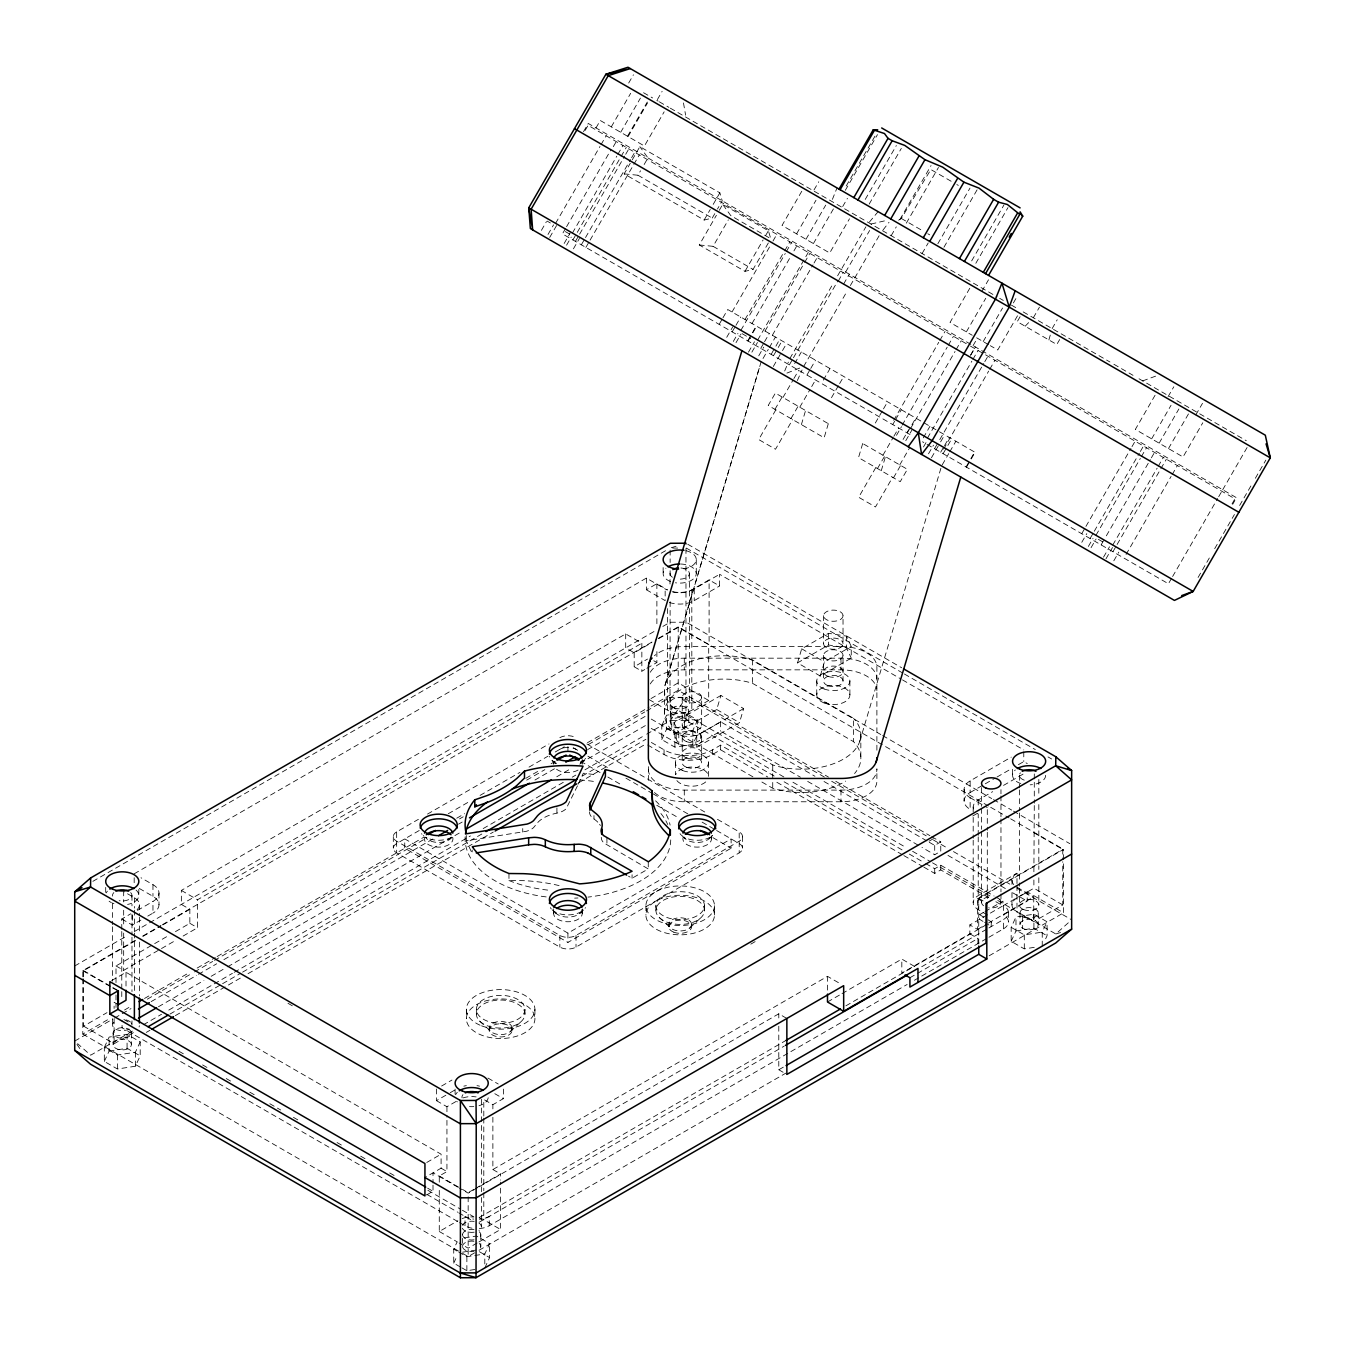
<?xml version="1.0" encoding="UTF-8"?>
<svg xmlns="http://www.w3.org/2000/svg" width="1345" height="1345" viewBox="0 0 1345 1345"><rect width="100%" height="100%" fill="white"/><g stroke="black" fill="none" stroke-linecap="round" stroke-linejoin="round"><path stroke-width="0.75" stroke-dasharray="5 3.75" d="M601.282 837.33L601.282 837.834A17.199 9.936 0 0 0 604.006 843.012L648.256 868.937L632.066 878.251L628.485 876.167M783.866 776.99L685.967 720.466L685.967 543.212M1048.881 339.932L1050.512 334.266M665.54 683.462L759.942 365.823M665.018 685.278L761.135 361.788L768.281 349.431M674.013 734.202L716.717 709.538L720.903 695.466L743.65 708.58L739.464 722.668L696.744 747.316L678.805 744.542L674.013 734.202L674.013 722.534L720.903 695.466M801.385 424.616L805.571 410.544M797.518 662.883L801.687 648.811L828.52 633.327L846.442 636.101L851.25 646.457L851.25 658.125L820.248 676.014L797.518 662.883L828.52 644.995L846.442 647.769L851.25 658.125M820.248 676.014L824.435 661.942L851.25 646.457M881.261 470.733L885.447 456.644M859.707 741.499L941.584 465.975L948.729 453.618M832.404 199.396L837.01 187.913M784.69 371.001L788.355 362.124M797.366 380.517L802.057 370.026M104.322 1047.419L109.13 1037.079L127.069 1034.305L140.199 1041.871L140.199 1055.875L135.391 1066.232L117.452 1069.006L104.322 1061.424L104.322 1047.419L117.452 1055.001L135.391 1052.227L140.199 1041.871M104.322 1061.424L109.13 1051.067L109.13 1037.079M577.459 785.867L566.144 808.732A17.098 9.869 0 0 1 560.176 812.245L556.914 813.153A34.281 19.788 0 0 0 536.268 824.317L533.511 827.696A17.619 10.172 0 0 1 526.248 831.328L466.312 840.776L472.179 853.52L472.179 850.023M578.3 784.068L583.343 773.19L596.205 774.804M661.774 725.594L666.565 715.237L684.504 712.463L697.635 720.046L697.635 734.034L692.826 744.39L674.887 747.164L661.774 739.582L661.774 725.594L674.887 733.176L692.826 730.402L697.635 720.046M661.774 739.582L666.565 729.225L666.565 715.237M460.293 1266.94L453.736 1263.157L453.736 1249.152L456.947 1242.259M453.736 1263.157L456.947 1256.247M484.805 1263.964L484.805 1253.96L489.597 1243.604L476.483 1236.021L462.529 1238.19M484.805 1267.948L489.597 1257.592L489.597 1243.604M1034.271 947.351L1024.302 948.897L1011.171 941.315L1011.171 927.327L1015.979 916.971L1033.918 914.196L1047.049 921.779L1047.049 935.767L1044.645 940.945M1011.171 941.315L1015.979 930.959L1015.979 916.971M1042.24 946.123L1042.24 932.119L1047.049 921.779M583.495 131.709L588.253 123.454L1236.492 497.717L1232.693 504.325M585.176 130.381L588.084 125.337L967.206 344.219M595.986 127.926L600.274 120.495L644.423 146L664.161 111.82M541.43 230.331L546.423 221.673M628.687 83.037L633.445 74.799M548.003 234.467L553.585 224.817M555.603 223.337L599.971 146.487M600.996 144.705L606.158 135.778M611.303 126.867L630.67 93.293M549.701 237.426L556.712 225.304M620.701 132.298L640.422 98.118M565.522 228.515L562.429 233.879L911.759 435.561M566.564 226.717L610.983 149.766M613.32 146.639L616.245 141.595M564.16 243.462L570.162 233.072M627.527 136.232L647.264 102.052M572.415 233.055L616.783 156.205M617.809 154.423L622.97 145.479M628.115 136.568L647.5 103.01M566.581 245.177L571.221 237.14M572.903 239.931L620.028 158.29M621.071 156.474L626.316 147.412M575.425 241.377L578.569 235.947M579.628 234.131L624.652 156.121M625.694 154.305L628.838 148.875M657.369 99.597L662.127 91.359M573.441 248.808L579.443 238.418M581.343 244.807L584.487 239.36M585.529 237.544L630.57 159.551M631.612 157.735L634.756 152.288M714.783 213.67L712.211 218.109L704.141 220.042L624.164 173.875L630.284 163.266M632.251 159.853L639.867 146.655L719.844 192.839L722.215 200.808L717.457 209.047M585.882 247.413L589.026 241.982M590.068 240.167L639.295 154.91M624.164 173.875L637.95 175.237L640.523 170.781M644.137 164.527L647.954 157.92L639.867 146.655M704.141 220.042L710.261 209.45M713.186 204.39L719.844 192.839M768.331 242.974L753.066 269.404L744.979 271.337L699.282 244.958L716.397 215.284M719.272 210.324L722.702 204.39L768.399 230.768L770.769 238.737M699.282 244.958L713.069 246.32L728.334 219.874M744.979 271.337L763.119 239.931M765.826 235.224L768.399 230.768M719.155 324.364L722.013 319.421M722.971 317.773L727.729 309.518L938.406 431.157M732.016 312.006L769.945 246.286M772.971 241.058L776.855 234.333M801.771 191.259L782.033 225.439L829.714 252.978L849.468 218.798M726.72 337.309L732.722 326.919M813.977 190.015L818.752 181.777M732.168 331.879L735.026 326.936M735.967 325.288L740.742 317.033M745.012 319.505L783.597 252.675M784.656 250.876L789.868 241.831M733.311 341.445L737.951 333.409M740.893 330.315L785.261 253.482M786.287 251.683L791.448 242.756M796.593 233.845L815.978 200.287M736.001 342.672L741.011 334.014M752.006 323.54L789.935 257.837M793.937 250.91L796.845 245.866M805.991 239.275L825.729 205.096M747.719 340.857L751.451 334.216M752.477 332.618L756.209 325.978M748.089 341.058L751.889 334.468M752.847 332.82L756.647 326.23M748.459 352.171L754.461 341.781M846.19 186.013L875.292 135.61M757.706 340.033L808.261 252.456M813.406 243.563L833.816 208.223M751.872 352.155L757.437 342.521M845.316 190.317L877.461 134.651M765.019 331.055L803.604 264.225M804.646 262.409L809.858 253.381M760.732 348.372L763.59 343.429M764.532 341.764L769.29 333.526M842.676 206.575L847.434 198.337M758.748 355.803L763.741 347.144M772.333 335.275L813.002 264.831M814.044 263.015L817.172 257.601M769.29 347.666L775.426 337.057M771.173 354.408L774.838 347.716M775.93 346.153L779.596 339.478M773.476 355.719L777.275 349.128M778.234 347.481L782.033 340.89M865.238 199.43L896.342 145.546M773.325 366.479L781.495 352.34M782.504 350.574L786.59 343.513M869.173 204.104L901.318 148.421M789.834 358.577L833.446 283.022M837.616 275.792L865.894 226.817M789.33 364.882L792.44 359.518M793.466 357.736L837.901 280.786M838.305 281.021L843.147 272.598M845.635 272.06L869.627 230.483M794.66 363.553L801.317 352.003M843.601 284.081L849.317 274.195M774.955 409.351L782.101 396.977M775.83 409.855L758.698 439.546L775.51 449.247L792.642 419.573M782.975 397.481L792.978 380.181M793.92 378.517L798.678 370.279M803.621 366.529L847.249 290.974M850.359 285.56L880.74 232.954M806.933 375.036L809.791 370.094M810.749 368.446L815.507 360.208M899.923 219.454L931.043 165.586M891.18 235.694L896.291 226.851M790.961 418.598L798.106 406.224M799.787 407.199L809.791 389.882M811.691 386.587L815.49 379.979M906.311 223.152L938.457 167.469M823.342 380.114L830 368.58M831.479 397.7L838.607 385.326M839.633 383.56L843.718 376.499M922.098 253.532L928.218 242.941M937.852 243.748L969.997 188.081M943.938 247.261L977.109 189.796M875.326 423.019L882.471 410.645M883.497 408.88L887.582 401.819M971.678 260.88L1003.824 205.213M975.831 263.284L1007.977 207.601M969.779 288.267L950.041 322.447L972.233 335.258M893.702 420.296L938.743 342.302M939.785 340.487L945.031 331.408M892.727 424.566L894.627 421.271M895.568 419.623L901.284 409.737M875.797 467.572L858.665 497.263L875.477 506.964L892.626 477.29M882.942 455.215L892.945 437.898M893.887 436.251L898.662 427.996M896.493 435.326L901.486 426.668M902.159 425.171L947.183 347.178M948.242 345.362L953.47 336.3M877.478 468.548L884.623 456.174M981.85 291.327L988.508 279.794M903.083 439.462L908.648 429.812M907.219 432.939L911.019 426.348M911.977 424.701L915.794 418.093M910.666 428.332L955.034 351.482M956.06 349.7L961.221 340.773M966.366 331.862L985.75 298.287M905.773 440.689L911.776 430.299M899.755 464.916L909.758 447.599M893.5 477.794L900.629 465.42M973.074 345.631L977.344 338.2M970.569 355.13L974.452 348.405M970.67 355.231L975.428 346.993M923.309 437.831L929.967 426.298M927.478 438.05L971.847 361.2M972.872 359.418L978.034 350.473M983.178 341.563L1002.563 308.005M923.494 446.96L926.285 442.135M1013.39 302.944L1017.207 296.354M928.521 453.803L933.514 445.145M934.54 448.709L938.726 441.463M939.768 439.647L983.767 363.453M984.809 361.637L987.953 356.206M931.446 457.771L939.6 443.631M940.626 441.866L944.694 434.788M1017.493 315.806L997.755 349.986L990.34 345.699M940.676 452.256L943.534 447.313M944.493 445.666L949.251 437.428M943.618 449.112L988.659 371.119M989.701 369.303L994.93 360.241M1020.098 316.714L1017.24 321.657L1056.8 344.505L1059.658 339.562M943.131 453.668L946.93 447.078M947.889 445.43L951.688 438.823M949.755 451.836L955.875 441.244M1033.33 317.756L1039.45 307.164M966.063 466.917L969.879 460.326M970.838 458.679L974.637 452.071M966.5 467.169L970.317 460.578M971.275 458.931L975.075 452.324L939.298 431.678M1052.126 328.617L1057.22 319.774M1155.069 395.245L1135.331 429.425L1183.045 456.964L1202.783 422.784M1081.733 533.696L1084.877 528.249M1085.919 526.433L1130.96 448.44M1132.002 446.624L1135.146 441.177M1081.784 542.304L1086.794 533.646M1168.099 396.657L1173.815 386.772M1090.089 538.521L1093.233 533.074M1094.275 531.258L1139.316 453.265M1140.358 451.449L1143.502 446.002M1088.374 546.44L1093.014 538.404M1095.956 535.31L1140.325 458.477M1141.35 456.678L1146.512 447.75M1151.656 438.84L1171.041 405.282M1091.064 547.667L1096.074 539.009M1159.138 443.161L1178.876 408.981M1101.118 544.893L1105.304 537.63M1106.347 535.814L1150.345 459.637M1151.387 457.821L1154.531 452.374M1103.522 557.166L1109.524 546.776M1112.769 545.028L1157.137 468.178M1158.179 466.396L1163.324 457.451M1168.469 448.558L1188.879 413.218M1106.01 558.763L1112.517 547.516M1112.937 551.719L1116.081 546.272M1117.123 544.456L1166.35 459.2M1195.823 414.882L1202.497 403.332M1113.811 560.798L1118.805 552.139M1126.068 554.459L1171.091 476.449M1172.134 474.634L1177.379 465.572M1171.579 578.316L1168.435 583.764L922.519 441.782M1172.621 576.501L1217.662 498.507M1218.704 496.692L1221.848 491.244M1222.706 489.765L1247.756 446.372M1232.037 503.854L1234.945 498.81L968.181 344.791M1198.076 577.476L1210.534 555.888M1214.686 548.693L1234.424 514.513M1239.636 505.468L1251.153 485.511M1255.356 478.265L1265.83 460.125M898.645 220.21L901.301 218.445L930.858 169.537L951.89 181.693M824.435 777.091L686.286 697.332L670.348 720.516L646.71 734.168M883.093 229.928L888.995 222.328M869.425 222.026L878.117 211.653M1025.142 326.23L1029.244 321.993M579.796 764.179L584.016 760.295M579.796 913.423L584.016 909.539A18.561 10.726 0 0 1 551.853 909.539L556.057 913.423M709.067 838.809L712.631 835.514A18.561 10.726 0 0 1 711.152 836.624L731.125 848.207L731.125 838.876L567.926 933.111L404.744 838.876L404.744 848.207L567.926 942.425L731.125 848.207M510.142 1031.716L521.675 1021.057M689.699 928.05L701.216 917.391M997.805 900.494L1055.808 933.985L1068.771 922.384M991.332 921.863L991.147 926.638L991.332 921.863L987.987 919.795M92.872 881.345L668.314 549.113M134.181 873.813L646.373 578.098L665.153 588.942A20.562 11.87 0 0 0 667.187 589.967M646.373 578.098L646.373 589.766L656.881 583.696L667.574 589.883M121.773 929.361L121.773 918.988L130.784 913.793M672.113 591.766A17.132 9.903 0 0 0 691.818 589.883L709.101 579.897L719.609 585.966L719.609 574.298L900.662 678.838M137.442 910.414L152.96 901.453A20.562 11.87 0 0 0 152.96 884.657L141.006 877.764M673.088 591.8A20.562 11.87 0 0 0 694.239 588.942L719.609 574.298M175.438 931.631L189.847 923.309L189.847 909.321L181.356 904.412L181.356 890.424L625.694 633.899L641.851 643.213L641.851 671.205L645.196 669.272M121.773 918.988L132.281 925.057L140.889 920.081M147.782 916.096L152.96 913.12L152.96 901.453M669.423 602.493A20.562 11.87 0 0 0 694.239 600.61L719.609 585.966M74.715 965.979L127.355 935.599M134.365 931.547L655.906 630.435M662.866 626.417L670.129 622.231L686.286 622.231L880.79 734.521M181.356 890.424L197.513 899.755L641.851 643.213M82.802 976.789L82.802 970.653L135.441 940.256M142.704 936.07L160.845 925.579M162.661 924.536L656.427 639.463M658.243 638.421L678.199 626.888L988.861 806.243M83.609 976.823L83.609 970.653L135.828 940.508M143.024 936.339L161.03 925.948M162.829 924.906L189.847 909.321M625.694 633.899L625.694 647.886L634.184 652.779L651.787 642.607M658.831 638.539L678.199 627.358L709.101 644.743L709.101 579.897M116.006 982.539L116.006 965.945L168.226 935.784M634.184 652.779L634.184 666.767L647.533 659.067M116.006 965.945L123.673 970.367L159.685 949.57M161.501 948.544L175.909 940.222M183.105 936.053L197.513 927.747L197.513 899.755M646.861 668.314L656.881 662.53L656.881 648.004M111.652 980.572L126.01 972.284L441.093 1154.195L441.093 1168.183L424.936 1177.514M717.44 819.324L739.195 831.882L739.195 852.881L576.013 947.099A11.432 6.59 0 0 1 559.856 947.099L396.657 852.881L396.657 831.882L418.413 819.324M427.491 814.095L548.979 743.953M419.236 830.504L396.657 843.55A11.432 6.59 0 0 0 396.657 852.881M448.255 813.759L469.186 801.67M480.064 795.399L519.96 772.366M529.022 767.121L547.987 756.176M555.233 751.989L564.295 746.761M83.609 978.874L83.609 1026.151L106.995 1012.651M651.014 698.559L678.199 682.873L708.697 700.476L708.697 644.961M82.802 978.841L82.802 1034.086L110.021 1018.367M124.547 1009.977L131.81 1005.791M144.52 998.461L189.897 972.25M197.16 968.064L215.318 957.573M217.133 956.53L424.062 837.061M456.745 818.197L464.58 813.675M525.727 778.368L540.724 769.693M551.131 763.691L555.233 761.32M587.446 742.726L649.164 707.1M650.98 706.058L678.199 690.321L828.503 777.107M74.715 1041.08L112.829 1019.073M114.644 1018.03L130.986 1008.599M147.328 999.167L192.705 972.956M194.521 971.914L212.678 961.44M214.494 960.38L426.886 837.767M459.553 818.903L463.184 816.802M526.719 780.117L544.876 769.643M588.438 744.491L644.709 711.993M646.525 710.95L670.129 697.332L686.286 697.332M151.161 1001.605L196.639 975.36M198.455 974.318L216.646 963.81M223.909 959.607L434.906 837.8M458.544 824.149L462.192 822.047M534.94 780.033L554.947 768.483M587.681 749.585L645.886 715.977M158.441 1006.749L203.902 980.488M211.182 976.285L225.725 967.879M227.557 966.836L462.192 831.378M556.763 776.771L571.322 768.365M580.418 763.119L645.886 725.308M132.449 1031.077L90.653 1055.203L77.606 1043.653M143.36 1024.772L161.534 1014.281M168.798 1010.078L232.399 973.36M234.215 972.317L470.447 835.934M483.174 828.587L564.95 781.378M572.213 777.175L575.845 775.073M584.941 769.828L644.894 735.211M83.609 1026.151L114.106 1043.77L134.382 1032.052M649.198 699.619L667.574 710.227A17.132 9.903 0 0 0 691.818 710.227L708.697 700.476M169.907 1014.113L220.782 984.742M222.597 983.683L240.772 973.208M242.588 972.149L482.384 833.698M582.301 776.015L645.886 739.296M146.302 1032.405L149.934 1030.304M175.354 1015.626L240.772 977.865M248.035 973.679L493.279 832.067M578.669 782.773L645.886 743.97M651.232 719.071L676.182 733.479A17.132 9.903 0 0 0 700.426 733.479L720.617 721.811L814.969 776.284M674.013 722.534L678.805 732.89L696.744 735.665L743.65 708.58M651.232 728.402L676.182 742.81A17.132 9.903 0 0 0 700.426 742.81L720.617 731.142L800.443 777.225M651.35 742.457L664.06 749.804A34.281 19.788 0 0 0 712.547 749.804L720.617 745.13L775.056 776.553M647.702 745.012L664.06 754.461A34.281 19.788 0 0 0 712.547 754.461L720.617 749.804L767.793 777.04M396.657 831.882A11.432 6.59 0 0 0 396.657 841.213L559.856 935.431A11.432 6.59 0 0 0 576.013 935.431L739.195 841.213A11.432 6.59 0 0 0 739.195 831.882M441.614 1086.02L451.954 1080.052M970.132 780.89A20.562 11.87 0 0 0 970.132 797.669L970.132 809.337A20.562 11.87 0 0 1 970.132 792.541L970.132 780.89L1011.255 757.134M436.453 1089.013L436.453 1100.664L448.507 1093.704M450.239 1092.712L457.132 1088.727M970.132 792.541L995.165 778.099M996.964 777.057L1011.255 768.802M1018.417 764.666L1023.78 761.573L1027.277 763.59M436.453 1100.664L446.943 1106.733L459.553 1099.453M973.528 808.933A17.132 9.903 0 0 1 978.218 800.006L992.677 791.65M1003.538 785.396L1025.243 772.854M750.796 944.14L756.26 940.979M929.092 841.197L936.355 836.993M972.754 815.995L980.017 811.792M929.26 842.273L934.708 845.417L940.76 841.92L940.76 851.25L934.708 854.747L922.014 847.417M483.796 1116.047L483.796 1099.453L492.875 1104.699L503.383 1098.646L503.383 1086.979M925.646 863.507L934.708 868.736L940.76 865.238L994.089 896.022M426.735 1162.484L441.093 1154.195M923.83 867.121L934.708 873.409L940.76 869.912L988.76 897.603M439.277 1182.171L439.277 1176.001L446.943 1171.562L446.943 1119.275M1033.885 871.762L1034.288 805.285M426.55 1194.999L433.006 1191.266L433.006 1185.13M492.875 1117.258L492.875 1169.528L827.494 976.336L840.07 983.598M1016.988 883.53L1016.988 873.241L978.218 895.619A17.132 9.903 0 0 0 978.218 909.623L987.297 914.869M473.558 1189.552L468.161 1192.679L462.747 1189.552M475.357 1188.509L500.559 1173.966L500.559 1180.137M914.398 966.332L901.822 959.086L901.822 973.074L969.846 933.8L969.846 924.94L977.529 929.378L977.529 898.595L1062.752 849.384L1062.752 859.657M477.24 1187.887L468.161 1193.133L459.368 1188.072M479.055 1186.845L778.789 1013.794L786.859 1018.468M978.74 943.955L978.74 898.359L1063.559 849.384L1063.559 859.606M827.494 1001.991L840.188 994.661M842.004 993.619L901.822 959.086M982.96 921.375L979.614 919.307L979.614 914.65L983.212 912.566M985.011 911.523L1002.983 901.15L1002.983 905.824L969.846 924.94M988.928 937.246L1003.454 928.857L1003.454 919.526A17.132 9.903 0 0 0 1003.454 905.538L1027.21 891.819L1063.559 912.818L1063.559 861.657M439.277 1190.392L439.277 1231.499L457.855 1220.772M1062.752 904.882L1033.885 888.204L1016.988 897.956A17.132 9.903 0 0 0 1016.988 911.96L1033.75 921.628L1062.752 904.882L1062.752 861.708M977.529 929.378L986.591 924.133M988.407 923.09L1033.75 896.913L1033.75 921.628M479.139 1217.578L785.984 1040.425M845.887 1005.841L987.516 924.082M1003.454 928.857A17.132 9.903 0 0 0 1003.454 914.869L1027.21 901.15L1027.21 891.819M479.139 1222.252L784.169 1046.141M921.695 966.736L987.516 928.739M988.928 927.932L1003.454 919.526M909.909 977.748L977.933 938.474L977.933 944.072M479.358 1228.557A17.132 9.903 0 0 0 489.244 1225.749L789.044 1052.647M790.86 1051.605L907.152 984.456M914.432 980.27L919.879 977.109M921.695 976.066L987.112 938.306M477.156 1242.982L468.161 1248.177L459.133 1242.965M478.954 1241.939L500.559 1229.481L500.559 1182.188M778.789 1026.235L778.789 1069.763L784.236 1066.619M462.697 1253.422L468.161 1256.566L477.24 1251.338M479.055 1250.278L785.833 1073.159M989.147 955.791L1063.559 912.818M786.926 373.086L799.905 367.992M1142.678 380.887L1156.28 375.911M676.064 546.255L670.129 548.071L680.234 548.071M1055.808 933.985L1061.743 932.169M871.022 224.043L887.28 220.244M666.565 729.225L684.504 726.451L697.635 734.034M109.13 1051.067L127.069 1048.293L140.199 1055.875M1015.979 930.959L1033.918 928.185L1047.049 935.767M1011.171 927.327L1024.302 934.893L1042.24 932.119M462.529 1252.178L476.483 1250.026L489.597 1257.592M458.662 1251.993L466.866 1256.734L484.805 1253.96M461.94 1267.881L466.866 1270.722L474.835 1269.495M508.965 873.51L508.965 880.504L523.457 880.656A114.594 66.157 0 0 1 560.983 886.069M685.967 720.466L670.348 720.516L670.129 697.332M650.291 672.248A35.911 20.73 0 0 1 684.286 658.176L840.978 658.176A35.911 20.73 0 0 1 876.89 678.906M650.291 683.916A35.911 20.73 0 0 1 684.286 669.844L840.978 669.844A35.911 20.73 0 0 1 876.89 690.573M648.374 769.374A35.911 20.73 0 0 0 684.286 790.103L840.978 790.103A35.911 20.73 0 0 0 876.89 769.374M654.427 792.558A35.911 20.73 0 0 0 684.286 801.771L840.978 801.771A35.911 20.73 0 0 0 876.89 781.041L876.89 768.701M508.965 880.504L509.368 880.689A102.825 59.365 0 0 0 551.131 890.457M956.816 184.534L958.312 185.391M901.301 218.445L923.057 231.004M927.764 233.727L929.714 234.854M643.549 92.721L652.611 97.95M656.831 100.387L658.125 101.127M659.353 101.833L668.919 107.365M670.314 108.172L996.998 296.791M999.671 298.321L1003.286 300.423M1011.39 305.096L1018.585 309.249M1023.226 311.922L1109.944 361.99M1113.879 364.26L1133.028 375.322M1139.047 378.786L1246.327 440.74M976.621 337.797L989.247 345.077M768.953 237.678L730.789 215.637L722.702 204.39M637.95 175.237L712.211 218.109M713.069 246.32L753.066 269.404M547.163 221.101L550.374 222.967M565.354 231.609L570.448 234.551M742.171 333.694L750.661 338.604M1098.377 539.345L1103.791 542.472M687.766 544.254L901.705 667.776M686.286 548.071L902.596 672.954M904.412 673.996L1035.297 749.568M1048.007 756.916L1051.655 759M902.478 679.881L1023.78 749.922M801.687 648.811L824.435 661.942M646.373 589.766L665.153 600.61L665.153 588.942M752.897 776.822L671.743 729.982L671.743 706.646A59.499 34.348 0 0 1 681.848 665.842A59.499 34.348 0 0 1 752.528 660.008L853.52 718.314L853.52 741.633A59.499 34.348 0 0 1 854.563 773.526M882.606 735.564L991.668 798.543M993.484 799.586L1011.659 810.077M1013.474 811.136L1069.83 843.668M990.677 807.303L1009.036 817.894M1010.667 818.836L1063.559 849.384M1033.885 832.706L1062.752 849.384M970.132 797.669L987.297 807.588M671.743 729.982A59.499 34.348 0 0 1 681.848 689.161A59.499 34.348 0 0 1 752.528 683.327L853.52 741.633M653.804 660.765L656.881 662.53M716.717 709.538L739.464 722.668M835.749 781.277L929.899 835.649M931.715 836.691L940.76 841.92M1016.988 887.229L1033.75 896.913M634.184 666.767L641.851 671.205M831.698 781.277L926.234 835.85M933.497 840.053L946.224 847.4M953.487 851.604L1009.843 884.136M1017.106 888.322L1071.646 919.812M824.031 781.512L927.445 841.23M947.973 855.403L1005.606 888.675M1012.802 892.845L1027.21 901.15M807.706 781.428L920.199 846.358M671.743 706.646L772.736 764.952A59.499 34.348 0 0 0 843.416 759.118A59.499 34.348 0 0 0 853.52 718.314M995.872 897.048L1002.983 901.15M792.928 782.218L905.336 847.115M912.582 851.301L930.723 861.775M932.522 862.817L990.542 896.308M995.872 901.722L1002.983 905.824M784.118 781.798L902.058 849.889M909.304 854.075L923.83 862.448M978.74 898.359L986.81 903.016M776.855 782.269L902.058 854.546M903.874 855.588L922.014 866.062M977.529 898.595L984.321 902.512M761.909 782.033L772.736 788.271A59.499 34.348 0 0 0 845.618 781.109M969.846 933.8L977.933 938.474M586.891 743.953L704.746 811.993M573.374 747.803L580.62 751.989M587.883 756.176L609.638 768.752M625.946 778.167L651.333 792.827M653.149 793.869L688.438 814.229M702.107 822.131L714.8 829.462M716.616 830.504L739.195 843.55A11.432 6.59 0 0 1 739.195 852.881M580.62 761.32L600.576 772.837M607.822 777.023L622.332 785.396M656.78 805.285L676.72 816.802M778.789 1069.763L786.859 1074.436M487.932 1078.051L498.222 1084.003M139.292 888.44L152.96 896.325A20.562 11.87 0 0 1 152.96 913.12M494.792 1093.687L503.383 1098.646M189.847 923.309L197.513 927.747M137.106 909.674A17.132 9.903 0 0 0 134.382 897.72L123.673 891.55L123.673 901.923M287.981 1003.286L293.412 1006.43M492.875 1169.528L500.559 1173.966M441.093 1168.183L446.943 1171.562M83.609 970.653L111.4 986.692M113.131 987.701L118.343 990.71M439.277 1176.001L460.932 1188.509M82.802 970.653L110.912 986.877M112.661 987.903L117.94 990.946M457.619 1187.047L433.006 1172.84L433.006 1183.079M118.343 1004.698L114.106 1002.26L114.106 1008.481M479.257 1217.914A17.132 9.903 0 0 1 483.796 1219.797L500.559 1229.481M427.575 1188.139L433.006 1191.266M427.878 1190.308L460.578 1209.189M462.394 1210.248L473.289 1216.536M123.875 1019.46L129.322 1022.603M178.986 1051.286L184.45 1054.43M202.607 1064.921L209.87 1069.124M226.229 1078.555L233.492 1082.759M249.851 1092.19L257.114 1096.394M269.824 1103.724L280.718 1110.028M293.445 1117.359L300.708 1121.562M337.04 1142.527L344.303 1146.73M360.662 1156.162L367.925 1160.365M389.731 1172.958L396.994 1177.144M426.903 1194.41L457.754 1212.215M458.763 1212.803L473.289 1221.193M457.754 1221.546L122.059 1027.748L122.059 1020.283M459.57 1222.605L465 1225.749A17.132 9.903 0 0 0 473.776 1228.456M439.277 1231.499L457.317 1241.923M82.802 1034.086L460.881 1252.38M453.736 1249.152L457.014 1251.052M979.614 914.65L986.305 918.769M984.641 922.401L991.332 926.52M589.564 811.859A17.519 10.104 0 0 0 591.413 816.768L595.129 819.845A34.281 19.788 0 0 1 598.676 823.14M685.311 838.809L681.747 835.514A18.561 10.726 0 0 0 682.47 836.086M551.853 760.295L556.057 764.179M659.168 917.391L670.701 928.05M479.61 1021.057L491.144 1031.716M76.984 1044.392L81.507 1051M683.479 102.943L685.614 115.166M1038.828 779.478L1038.828 796.206M1038.828 804.562L1038.828 869.408M1038.828 877.764L1038.828 904.95M1038.256 912.885L1038.256 924.553A9.146 5.279 0 0 1 1024.537 929.109A9.146 5.279 0 0 1 1024.537 919.98A9.146 5.279 0 0 1 1038.256 924.553M1034.288 773.913L1034.288 780.184M1034.288 782.286L1034.288 803.2M1033.885 879.983L1033.885 888.204M1033.918 914.196L1033.918 928.185M1024.302 934.893L1024.302 948.897M1023.78 751.855L1023.78 761.573M1022.654 916.618L1022.654 928.285M1019.964 912.885L1019.964 924.553M1019.392 775.292L1019.392 787.834M1019.392 789.935L1019.392 810.833M1019.392 812.935L1019.392 886.136M1019.392 888.221L1019.392 904.95M1016.988 885.598L1016.988 911.96M1012.55 769.29L1012.55 775.292M1011.978 880.235L1011.978 884.354M1011.978 892.592L1011.978 904.95M1008.481 912.532L1008.481 921.863M1003.454 905.538L1003.454 914.869M1000.966 789.633L1000.966 793.819M1000.966 795.904L1000.966 816.768M1000.966 818.853L1000.966 891.886M1000.966 893.971L1000.966 902.327M987.297 809.656L987.297 830.285M987.297 832.336L987.297 900.427M981.547 787.548L981.547 806.327M981.547 808.412L981.547 829.293M981.547 831.378L981.547 902.327M978.218 800.006L978.218 806.243M978.218 835.346L978.218 813.994A17.132 9.903 0 0 1 977.445 813.523M978.218 836.859L978.218 909.623M973.192 807L973.192 815.322M973.192 817.39L973.192 838.187M973.192 840.255L973.192 902.629M964.113 789.28L964.113 800.947M940.76 865.238L940.76 869.912M934.708 845.417L934.708 854.747M934.708 868.736L934.708 873.409M876.89 750.191L876.89 667.255A35.911 20.73 0 0 0 840.978 646.525L684.286 646.525A35.911 20.73 0 0 0 654.427 655.738M860.834 734.185L860.834 757.504M849.889 680.99L849.889 694.995M846.442 636.101L846.442 647.769M843.029 615.691A9.718 5.599 0 0 1 828.47 620.549A9.718 5.599 0 0 1 828.47 610.849A9.718 5.599 0 0 1 843.029 615.691L843.029 643.683A9.718 5.599 0 0 1 828.47 648.542A9.718 5.599 0 0 1 828.47 638.825A9.718 5.599 0 0 1 843.029 643.683M843.029 655.351A9.718 5.599 0 0 1 828.47 660.193A9.718 5.599 0 0 1 828.47 650.492A9.718 5.599 0 0 1 843.029 655.351L843.029 680.99M840.978 658.176L840.978 669.844M840.978 790.103L840.978 801.771M828.52 633.327L828.52 644.995M827.494 976.336L827.494 990.155M823.611 615.691L823.611 643.683M823.611 655.351L823.611 680.99M816.751 680.99L816.751 694.995M778.789 1013.794L778.789 1017.946M772.736 764.952L772.736 780.503M772.736 782.454L772.736 788.271M752.528 660.008L752.528 683.327M742.541 836.556L742.541 848.207M720.617 721.811L720.617 731.142M720.617 745.13L720.617 749.804M714.464 905.723A34.281 19.788 0 0 1 663.051 922.855A34.281 19.788 0 0 1 663.051 888.591A34.281 19.788 0 0 1 714.464 905.723L714.464 915.054A34.281 19.788 0 0 1 663.051 932.186A34.281 19.788 0 0 1 663.051 897.905A34.281 19.788 0 0 1 714.464 915.054M712.547 749.804L712.547 754.461M711.471 835.783L711.471 838.876M708.512 762.615L708.512 776.62A16.56 9.566 0 0 0 693.566 767.104A16.56 9.566 0 0 0 675.694 774.754M704.477 905.723L704.477 910.38M701.653 697.315A9.718 5.599 0 0 1 687.076 702.174A9.718 5.599 0 0 1 687.076 692.473A9.718 5.599 0 0 1 701.653 697.315L701.653 725.308A9.718 5.599 0 0 1 687.076 730.167A9.718 5.599 0 0 1 687.076 720.449A9.718 5.599 0 0 1 701.653 725.308M701.653 736.976L701.653 762.615M700.426 733.479L700.426 742.81M696.744 735.665L696.744 747.316M696.273 559.57L696.273 573.558M694.239 588.942L694.239 600.61M692.826 730.402L692.826 744.39M691.818 589.883L691.818 710.227M691.616 924.385A11.432 6.59 0 0 1 674.484 930.084A11.432 6.59 0 0 1 674.484 918.669A11.432 6.59 0 0 1 691.616 924.385L691.616 926.705M689.413 573.558L689.413 703.233M688.842 711.152A9.146 5.279 0 0 1 675.123 715.725A9.146 5.279 0 0 1 675.123 706.579A9.146 5.279 0 0 1 688.842 711.152L688.842 722.82A9.146 5.279 0 0 1 675.123 727.393A9.146 5.279 0 0 1 675.123 718.247A9.146 5.279 0 0 1 688.842 722.82M684.504 712.463L684.504 726.451M684.286 658.176L684.286 669.844M684.286 790.103L684.286 801.771M682.234 697.315L682.234 725.308M682.234 736.976L682.234 762.615M678.805 732.89L678.805 744.542M678.199 626.888L678.199 690.321M676.182 733.479L676.182 742.81M675.375 762.615L675.375 774.619M674.887 733.176L674.887 747.164M670.567 711.152L670.567 722.82M670.129 550.122L670.129 562.479M670.129 570.734L669.995 584.016M670.129 601.635L669.995 703.233M668.768 924.385L668.768 926.705M667.574 608.562L667.574 710.227M664.43 690.792L664.43 714.111M664.06 749.804L664.06 754.461M663.135 567.556L663.135 573.558M656.881 583.696L656.881 627.258M655.923 905.723L655.923 910.38M648.374 766.65L648.374 781.041A35.911 20.73 0 0 0 648.677 783.748M648.256 861.943L648.256 868.937M645.919 905.723L645.919 915.054M632.066 874.754L632.066 878.251M606.931 838.086L606.931 845.08M593.969 815.541L593.969 819.038M582.217 759.589L582.217 764.263M582.217 908.85L582.217 913.507M576.013 935.431L576.013 947.099M567.926 746.525L567.926 752.124M567.926 933.111L567.926 942.425M559.856 935.431L559.856 947.099M556.914 807.908L556.914 813.153M553.652 761.152L553.652 764.263M553.652 908.85L553.652 913.507M534.923 1009.389L534.923 1018.72A34.281 19.788 0 0 1 483.511 1035.852A34.281 19.788 0 0 1 483.511 1001.571A34.281 19.788 0 0 1 534.923 1018.72M524.92 1009.389A24.277 14.022 0 0 1 488.504 1021.528A24.277 14.022 0 0 1 488.504 997.25A24.277 14.022 0 0 1 524.92 1009.389L524.92 1014.046M522.734 828.554L522.734 832.051M512.075 1028.051A11.432 6.59 0 0 1 494.926 1033.75A11.432 6.59 0 0 1 494.926 1022.335A11.432 6.59 0 0 1 512.075 1028.051L512.075 1030.371A11.432 6.59 0 0 1 494.926 1036.087A11.432 6.59 0 0 1 494.926 1024.655A11.432 6.59 0 0 1 512.075 1030.371M492.875 1104.699L492.875 1108.885M489.21 1028.051L489.21 1030.371M489.244 1225.749L489.244 1216.418A17.132 9.903 0 0 1 479.358 1219.226M483.796 1118.132L483.796 1190.745M483.796 1192.83L483.796 1219.797M481.375 1099.218L481.375 1195.419M481.375 1197.504L481.375 1226.791M480.804 1234.727L480.804 1246.378M476.365 1009.389L476.365 1014.046M468.161 1196.781L468.161 1256.566M466.866 1256.734L466.866 1270.722M466.312 835.531L466.312 840.776M466.362 1009.389L466.362 1018.72M465 1225.749L465 1216.418A17.132 9.903 0 0 0 473.776 1219.125M474.028 1229.616A9.146 5.279 0 0 0 462.529 1234.727L462.529 1246.378A9.146 5.279 0 0 0 474.028 1251.472M455.098 1089.131L455.098 1095.116M446.943 1106.733L446.943 1117.191M393.312 836.556L393.312 848.207M158.979 893.063L158.979 904.714M152.96 884.657L152.96 896.325M139.392 904.714L139.392 915.088M139.392 917.172L139.392 933.766M139.392 942.072L139.392 996.006M138.821 889.398L138.821 895.4M135.391 1052.227L135.391 1066.232M134.181 877.713L134.181 883.53M134.382 897.72L134.382 908.094M134.382 910.178L134.382 930.925M134.382 932.993L134.382 992.644M132.281 915.34L132.281 925.057M131.978 895.4L131.978 905.857M131.978 914.213L131.978 935.128M131.978 937.213L131.978 991.601M131.978 1020.872L131.978 1025.058M131.406 1032.994L131.406 1044.645A9.146 5.279 0 0 1 117.688 1049.218A9.146 5.279 0 0 1 117.688 1040.088A9.146 5.279 0 0 1 131.406 1044.645M127.069 1034.305L127.069 1048.293M126.01 972.284L126.01 986.272M123.673 910.212L123.673 924.738M123.673 933.027L123.673 970.367M121.773 931.446L121.773 989.516M121.773 991.601L121.773 997.822M117.452 1055.001L117.452 1069.006M116.006 994.997L116.006 1007.455M114.106 1018.854L114.106 1043.77M113.114 1032.994L113.114 1044.645M112.543 903.756L112.543 924.671M112.543 926.755L112.543 981.144M112.543 1018.787L112.543 1025.058M105.7 887.397L105.7 893.399M479.274 1243.452A9.146 5.279 0 0 1 479.274 1249.32M462.529 1246.378A9.146 5.279 0 0 1 474.028 1241.284M479.274 1231.785A9.146 5.279 0 0 1 479.274 1237.652M474.028 1239.821A9.146 5.279 0 0 1 462.529 1234.727M128.279 1029.026A9.146 5.279 0 0 1 125.388 1037.953A9.146 5.279 0 0 1 113.232 1032.187A9.146 5.279 0 0 1 127.825 1028.807M680.973 567.993A9.718 5.599 0 0 1 689.279 574.466A9.718 5.599 0 0 1 677.813 579.056M672.399 577.257A9.718 5.599 0 0 1 670.735 571.406M705.721 781.933A16.56 9.566 0 0 1 690.321 786.136A16.56 9.566 0 0 1 676.636 780.285M462.041 1097.856A9.718 5.599 0 0 1 462.966 1094.645M130.667 892.592A9.718 5.599 0 0 1 129.759 898.948A9.718 5.599 0 0 1 119.133 900.696M112.627 896.123A9.718 5.599 0 0 1 113.854 892.592M139.359 1025.714A17.132 9.903 0 0 1 139.073 1026.992M686.034 550.727A16.56 9.566 0 0 1 696.037 561.117A16.56 9.566 0 0 1 680.789 569.103M680.789 564.009A16.56 9.566 0 0 1 696.037 575.122A16.56 9.566 0 0 1 675.409 582.788M670.499 581.511A16.56 9.566 0 0 1 665.926 568.246M462.142 1218.57A17.132 9.903 0 0 1 473.911 1216.99M463.1 1097.89A17.132 9.903 0 0 1 476.113 1096.898M129.12 1029.026A9.718 5.599 0 0 1 114.964 1028.757A9.718 5.599 0 0 1 116.343 1020.62M125.976 1019.88A9.718 5.599 0 0 1 130.667 1022.25M131.238 1022.923A9.718 5.599 0 0 1 131.776 1023.965M478.971 1223.093A9.718 5.599 0 0 1 478.971 1230.49M474.18 1232.205A9.718 5.599 0 0 1 462.293 1228.237M462.293 1225.345A9.718 5.599 0 0 1 474.18 1221.378M1045.67 775.292A16.56 9.566 0 0 1 1030.186 784.824M1020.821 783.563A16.56 9.566 0 0 1 1015.34 769.979M1024.251 780.15A9.718 5.599 0 0 1 1020.401 772.803M488.201 1097.755A16.56 9.566 0 0 1 479.005 1105.708M473.827 1106.599A16.56 9.566 0 0 1 469.506 1106.599M457.317 1101.908A16.56 9.566 0 0 1 456.812 1101.353M455.669 1094.645A16.56 9.566 0 0 1 457.317 1092.342M136.03 890.071A16.56 9.566 0 0 1 127.59 904.445M113.972 903.672A16.56 9.566 0 0 1 112.173 902.983M111.332 902.579A16.56 9.566 0 0 1 109.113 901.217M106.255 892.912A16.56 9.566 0 0 1 107.398 891.163M710.311 837.128A18.561 10.726 0 0 1 684.067 837.128M681.108 834.909A18.561 10.726 0 0 1 680.032 833.665M585.512 758.378A18.561 10.726 0 0 1 585.075 759.034M584.587 759.673A18.561 10.726 0 0 1 579.224 763.439M556.628 763.439A18.561 10.726 0 0 1 550.34 758.378M549.718 757.016A18.561 10.726 0 0 1 549.517 756.327M585.512 907.623A18.561 10.726 0 0 1 585.075 908.279M551.282 908.917A18.561 10.726 0 0 1 550.34 907.623M451.802 837.128A18.561 10.726 0 0 1 425.541 837.128M423.944 836.086A18.561 10.726 0 0 1 423.238 835.514M422.011 834.303A18.561 10.726 0 0 1 421.523 833.665M599.601 824.317A34.281 19.788 0 0 1 600.391 825.527M670.735 839.885A102.825 59.365 0 0 1 587.95 897.115M577.963 897.972A102.825 59.365 0 0 1 574.618 898.124M546.171 896.913A102.825 59.365 0 0 1 465.454 834.001M579.729 779.915A102.825 59.365 0 0 1 596.205 781.815M660.899 813.523A102.825 59.365 0 0 1 667.692 824.485M655.57 800.83A102.825 59.365 0 0 1 670.096 825.124M582.183 760.127A14.274 8.238 0 0 1 580.737 763.237M555.115 763.237A14.274 8.238 0 0 1 554.14 761.724M710.379 837.38A14.274 8.238 0 0 1 697.198 842.458A14.274 8.238 0 0 1 684 837.38M582.183 909.388A14.274 8.238 0 0 1 567.926 917.088A14.274 8.238 0 0 1 553.686 909.388M463.806 1086.155A20.562 11.87 0 0 1 466.345 1085.65M476.987 1085.65A20.562 11.87 0 0 1 479.543 1086.155M451.87 837.38A14.274 8.238 0 0 1 438.672 842.458A14.274 8.238 0 0 1 425.474 837.38M581.729 911.372A14.274 8.238 0 0 1 567.002 921.745A14.274 8.238 0 0 1 554.728 910.363M578.031 770.08A14.274 8.238 0 0 1 555.569 768.382M553.77 763.187A14.274 8.238 0 0 1 554.409 761.606M581.46 761.606A14.274 8.238 0 0 1 582.082 763.187M452.677 837.279A14.274 8.238 0 0 1 438.672 847.131A14.274 8.238 0 0 1 424.667 837.279M711.202 837.279A14.274 8.238 0 0 1 697.198 847.131A14.274 8.238 0 0 1 683.176 837.279M559.856 737.665A11.432 6.59 0 0 1 576.013 737.665M559.856 749.333A11.432 6.59 0 0 1 562.882 748.072M563.555 747.904A11.432 6.59 0 0 1 571.608 747.753M572.987 748.072A11.432 6.59 0 0 1 576.013 749.333M999.671 899.519A9.718 5.599 0 0 1 998.965 905.74A9.718 5.599 0 0 1 988.743 907.74M983.565 905.74A9.718 5.599 0 0 1 989.987 896.762M1013.743 884.606A17.132 9.903 0 0 1 1016.988 873.241M828.318 423.675L824.132 437.747L768.23 405.467L775.376 393.093L828.318 423.675M862.7 443.514L858.513 457.603L900.225 481.678L907.371 469.304L862.7 443.514M687.076 758.143A9.718 5.599 0 0 0 701.653 753.301A9.718 5.599 0 0 0 687.076 748.442A9.718 5.599 0 0 0 687.076 758.143M686.538 741.633A9.718 5.599 0 0 0 701.636 737.329A9.718 5.599 0 0 0 687.648 731.949A9.718 5.599 0 0 0 686.538 741.633M828.47 676.518A9.718 5.599 0 0 0 843.029 671.676A9.718 5.599 0 0 0 828.47 666.817A9.718 5.599 0 0 0 828.47 676.518M481.594 1025.832A34.281 19.788 0 0 0 534.839 1010.683A34.281 19.788 0 0 0 485.478 991.635A34.281 19.788 0 0 0 481.594 1025.832M1024.033 917.273A9.146 5.279 0 0 0 1038.239 913.238A9.146 5.279 0 0 0 1025.075 908.144A9.146 5.279 0 0 0 1024.033 917.273M673.845 932.203A11.432 6.59 0 0 0 691.599 927.142A11.432 6.59 0 0 0 675.14 920.804A11.432 6.59 0 0 0 673.845 932.203M666.7 917.374A24.277 14.022 0 0 0 704.427 906.631A24.277 14.022 0 0 0 669.457 893.147A24.277 14.022 0 0 0 666.7 917.374M666.7 922.048A24.277 14.022 0 0 0 704.427 911.305A24.277 14.022 0 0 0 669.457 897.821A24.277 14.022 0 0 0 666.7 922.048M487.159 1025.697A24.277 14.022 0 0 0 524.869 1014.971A24.277 14.022 0 0 0 489.899 1001.47A24.277 14.022 0 0 0 487.159 1025.697M824.115 688.959A16.56 9.566 0 0 0 849.855 681.629A16.56 9.566 0 0 0 825.998 672.416A16.56 9.566 0 0 0 824.115 688.959M827.932 685.664A9.718 5.599 0 0 0 843.012 681.36A9.718 5.599 0 0 0 829.024 675.963A9.718 5.599 0 0 0 827.932 685.664M824.115 702.947A16.56 9.566 0 0 0 849.855 695.617A16.56 9.566 0 0 0 825.998 686.421A16.56 9.566 0 0 0 824.115 702.947M682.739 770.584A16.56 9.566 0 0 0 708.479 763.254A16.56 9.566 0 0 0 684.605 754.041A16.56 9.566 0 0 0 682.739 770.584M686.538 767.289A9.718 5.599 0 0 0 701.636 762.985A9.718 5.599 0 0 0 687.648 757.588A9.718 5.599 0 0 0 686.538 767.289M674.299 707.89A9.718 5.599 0 0 0 689.397 703.586A9.718 5.599 0 0 0 675.409 698.189A9.718 5.599 0 0 0 674.299 707.89M1023.713 909.623A9.718 5.599 0 0 0 1038.794 905.319A9.718 5.599 0 0 0 1024.823 899.923A9.718 5.599 0 0 0 1023.713 909.623"/><path stroke-width="1.5" d="M685.967 543.212L670.348 543.279L90.653 877.949L90.552 886.977L74.715 901.15L460.074 1123.647L476.231 1123.647L1071.646 779.881L1055.707 765.759L1055.808 756.747L903.521 668.818M853.806 197.614L888.019 138.35L884.489 133.542L873.241 129.826L839.028 189.09M601.551 834.001L601.551 828.755A34.281 19.788 0 0 0 595.129 812.851L591.413 809.774A17.519 10.104 0 0 1 589.564 804.865L605.401 769.643L608.865 770.433A102.825 59.365 0 0 1 650.543 789.549L652.123 790.86L652.375 799.216A114.594 66.157 0 0 0 663.304 822.753L670.348 830.067L670.348 835.312M670.348 830.067L669.642 833.631A102.825 59.365 0 0 1 648.441 861.809L603.569 835.581A17.098 9.869 0 0 1 601.282 830.84L601.551 828.755M649.063 663.203L741.936 350.709M876.2 761.758L960.801 477.071M589.867 810.278L605.401 776.637L605.401 769.643M1009.221 307.131L1001.941 283.139L995.435 299.162L918.299 432.754L921.577 454.425L932.102 440.706L1009.221 307.131L1015.189 290.789M840.121 189.712L874.334 130.448M857.959 200.018L892.172 140.754L904.748 145.411L924.956 159.685L942.66 167.133L963.928 182.18L979.009 188.115L993.636 199.329L998.612 202.204L1007.371 204.49L1019.745 214.41L985.532 273.674M884.657 215.435L918.887 156.171M890.743 218.949L924.956 159.685M923.309 237.746L957.539 178.481M929.714 241.444L963.928 182.18M959.422 258.593L993.636 199.329M964.399 261.468L998.612 202.204M983.279 272.379L1017.509 213.115M1009.221 237.056L1011.289 233.458M988.541 275.406L1022.755 216.141L1020.132 211.854L1019.745 214.41M908.211 446.708L918.299 432.754M474.785 799.821L473.608 801.25A102.825 59.365 0 0 0 465.774 831.647L466.312 833.782L527.055 824.082A17.519 10.104 0 0 0 533.511 820.702L536.268 817.323A34.281 19.788 0 0 1 556.914 806.159L560.176 805.235A17.098 9.869 0 0 0 566.144 801.738L583.058 766.179A102.825 59.365 0 0 0 530.182 769.676L524.483 771.088L517.018 778.267A114.594 66.157 0 0 1 487.209 795.517L474.785 799.821L474.785 806.815L487.193 802.494A114.594 66.157 0 0 0 517.035 785.278L524.483 778.099L524.483 771.088M474.785 806.815L476.483 804.747M90.653 877.949L74.715 891.819L74.715 1050.411L90.552 1064.214L460.41 1277.75L476.029 1277.683L1055.707 943.013L1071.646 929.143L1071.646 770.55L1055.808 756.747M81.978 887.633L74.715 891.819L90.552 886.977L460.41 1100.513L476.231 1123.647L476.029 1277.683L460.074 1272.891L74.715 1050.411M109.853 1014.029L424.936 1195.94L424.936 1163.526L109.853 981.615L109.853 1014.029L117.94 1009.372L425.777 1187.097M139.073 1001.605L142.704 999.503M428.315 834.606L435.561 830.42M557.049 760.278L566.111 755.049M138.434 1008.969L149.345 1002.664M438.537 835.699L447.633 830.437M469.455 817.844L529.476 783.193M565.858 762.195L574.954 756.932M138.434 1018.299L156.608 1007.792M465.824 829.277L551.316 779.915M148.118 1026.689L168.091 1015.156M486.016 831.597L576.854 779.159M151.75 1029.261L173.539 1016.669M495.111 831.025L576.854 783.832M460.41 1277.75L460.41 1100.513L476.029 1100.445L1055.707 765.759L1071.646 770.55L1068.014 768.449M1071.646 854.041L986.003 903.487L986.003 943.131L909.909 987.079L909.909 977.748L905.067 974.94M785.984 1040.425L840.44 1008.985M827.494 994.106L827.494 1001.991L843.668 1011.322L917.979 968.417L917.979 982.405M785.413 1045.418L907.152 975.125M786.052 1065.576L978.74 954.328L986.81 958.985L986.81 903.016M986.81 958.985L786.859 1074.436L786.859 1018.468M1071.646 929.143L476.231 1272.891L460.074 1272.891M1181.683 595.6L1193.166 591.43L1270.285 457.855L1265.309 435.192L627.997 67.25L605.889 74.261L528.753 207.836L530.35 228.549L1174.437 600.408L1193.166 591.43L528.753 207.836L532.654 229.877L531.124 209.215L608.243 75.639L630.284 68.578L605.889 74.261L1270.285 457.855L1266.048 443.867M528.652 837.8L472.28 846.694A102.825 59.365 0 0 0 503.971 871.375L508.965 873.51L523.457 873.662A114.594 66.157 0 0 1 564.211 879.933L579.645 883.867A102.825 59.365 0 0 0 629.141 872.586L632.066 871.257L587.16 845.736A17.519 10.104 0 0 0 578.871 844.189L572.398 844.509A34.281 19.788 0 0 1 545.33 839.768L542.321 838.591A17.098 9.869 0 0 0 534.083 837.363L528.652 837.8L528.652 844.794L476.214 852.898M528.652 844.794L534.083 844.357A17.098 9.869 0 0 1 542.321 845.585L545.33 846.762A34.281 19.788 0 0 0 572.398 851.503L578.871 851.2A17.619 10.172 0 0 1 587.916 853.016M873.241 129.826L877.697 129.792M587.916 853.016L626.686 875.141M881.681 127.96L1020.115 207.887M888.019 138.35L892.172 140.754M1021.662 215.503L1022.755 216.141M574.466 128.683L1238.863 512.277M569.742 755.049L578.804 760.278M633.209 791.684L638.64 794.828M642.271 796.912L645.903 799.014M700.291 830.42L707.554 834.606M74.715 975.31L109.853 995.603L118.343 990.71L118.343 1004.698L126.01 1000.277L126.01 990.273M424.936 1177.514L460.074 1197.807L476.231 1197.807L843.668 985.666L843.668 1011.322M668.431 835.262L663.32 829.747A114.594 66.157 0 0 1 652.359 806.227L652.123 790.86M476.029 1100.445L476.231 1123.647M978.74 946.039L978.74 954.328M590.774 847.4L590.774 854.411M590.287 802.208L590.287 809.202M574.18 844.341L574.18 851.335M545.33 839.768L545.33 846.762M139.392 998.091L139.392 1022.99M134.382 994.712L134.382 1019.611M117.94 990.946L117.94 1009.372M650.291 660.58A35.911 20.73 0 0 0 648.374 667.255L648.374 757.723A35.911 20.73 0 0 0 684.286 778.452L840.978 778.452A35.911 20.73 0 0 0 876.89 757.723M651.114 659.319A35.911 20.73 0 0 1 652.073 658.075M465.269 1092.913A9.718 5.599 0 0 1 478.08 1092.913M667.994 566.8A16.56 9.566 0 0 1 679.696 563.992M672.836 569.591A9.718 5.599 0 0 1 678.435 567.993M678.62 569.103A16.56 9.566 0 0 1 663.354 558.007A16.56 9.566 0 0 1 683.983 550.324M1017.392 768.516A16.56 9.566 0 0 1 1040.828 768.516M1022.25 771.324A9.718 5.599 0 0 1 1035.969 771.324M459.217 1090.812A16.56 9.566 0 0 1 483.376 1090.358M109.802 889.079A16.56 9.566 0 0 1 133.979 888.625M115.855 891.18A9.718 5.599 0 0 1 128.666 891.18M549.399 754.226A18.561 10.726 0 0 1 567.321 744.222A18.561 10.726 0 0 1 586.336 753.536M678.67 828.856A18.561 10.726 0 0 1 697.198 818.836A18.561 10.726 0 0 1 715.725 828.856M549.399 903.487A18.561 10.726 0 0 1 567.926 893.467A18.561 10.726 0 0 1 586.454 903.487M465.454 834.001A102.825 59.365 0 0 1 487.411 801.956M512.243 788.977A102.825 59.365 0 0 1 576.383 779.713M602.61 782.992A102.825 59.365 0 0 1 653.132 805.655M553.921 757.975A14.274 8.238 0 0 1 567.926 751.351A14.274 8.238 0 0 1 581.931 757.975M420.262 828.15A18.561 10.726 0 0 1 438.672 818.836A18.561 10.726 0 0 1 457.081 828.15M424.516 833.143A14.274 8.238 0 0 1 438.672 825.981A14.274 8.238 0 0 1 452.828 833.143M553.921 907.236A14.274 8.238 0 0 1 567.926 900.595A14.274 8.238 0 0 1 581.931 907.236M556.595 759.236A14.274 8.238 0 0 1 579.258 759.236M556.595 908.497A14.274 8.238 0 0 1 579.258 908.497M426.298 834.757A14.274 8.238 0 0 1 451.029 834.757M683.025 833.143A14.274 8.238 0 0 1 697.198 825.981A14.274 8.238 0 0 1 711.354 833.143M685.311 834.303A14.274 8.238 0 0 1 709.555 834.757M601.904 829.31A34.281 19.788 0 0 1 601.904 834.472M1019.913 769.239A16.56 9.566 0 0 0 1045.637 761.926A16.56 9.566 0 0 0 1021.78 752.712A16.56 9.566 0 0 0 1019.913 769.239M462.461 1091.081A16.56 9.566 0 0 0 488.201 1083.751A16.56 9.566 0 0 0 464.344 1074.554A16.56 9.566 0 0 0 462.461 1091.081M113.064 889.348A16.56 9.566 0 0 0 138.787 882.017A16.56 9.566 0 0 0 114.93 872.821A16.56 9.566 0 0 0 113.064 889.348M557.62 759.168A18.561 10.726 0 0 0 586.454 750.964A18.561 10.726 0 0 0 559.722 740.641A18.561 10.726 0 0 0 557.62 759.168M686.875 833.799A18.561 10.726 0 0 0 715.725 825.595A18.561 10.726 0 0 0 688.976 815.272A18.561 10.726 0 0 0 686.875 833.799M557.62 908.43A18.561 10.726 0 0 0 586.454 900.225A18.561 10.726 0 0 0 559.722 889.902A18.561 10.726 0 0 0 557.62 908.43M428.349 833.799A18.561 10.726 0 0 0 457.199 825.595A18.561 10.726 0 0 0 430.45 815.272A18.561 10.726 0 0 0 428.349 833.799M985.868 788.035A9.718 5.599 0 0 0 1000.949 783.748A9.718 5.599 0 0 0 986.961 778.351A9.718 5.599 0 0 0 985.868 788.035"/></g></svg>
